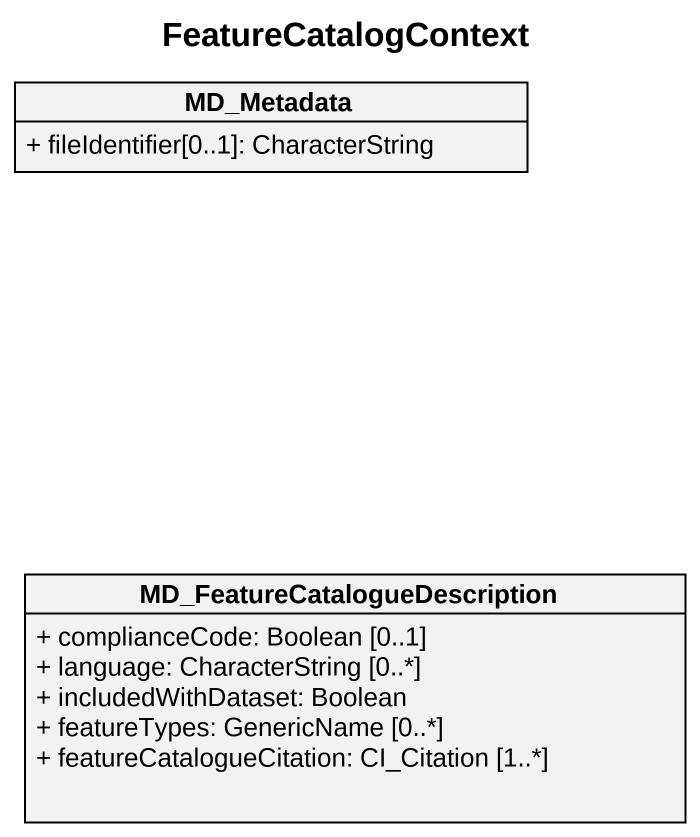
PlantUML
@startuml
title FeatureCatalogContext
hide circle
hide empty members
skinparam classAttributeIconSize 0
class MD_Metadata {
  + fileIdentifier[0..1]: CharacterString
}
class "MD_FeatureCatalogueDescription" as MD_FeatureCatalogueDescripti {
  + complianceCode: Boolean [0..1]
  + language: CharacterString [0..*]
  + includedWithDataset: Boolean
  + featureTypes: GenericName [0..*]
  + featureCatalogueCitation: CI_Citation [1..*]
}
@enduml
